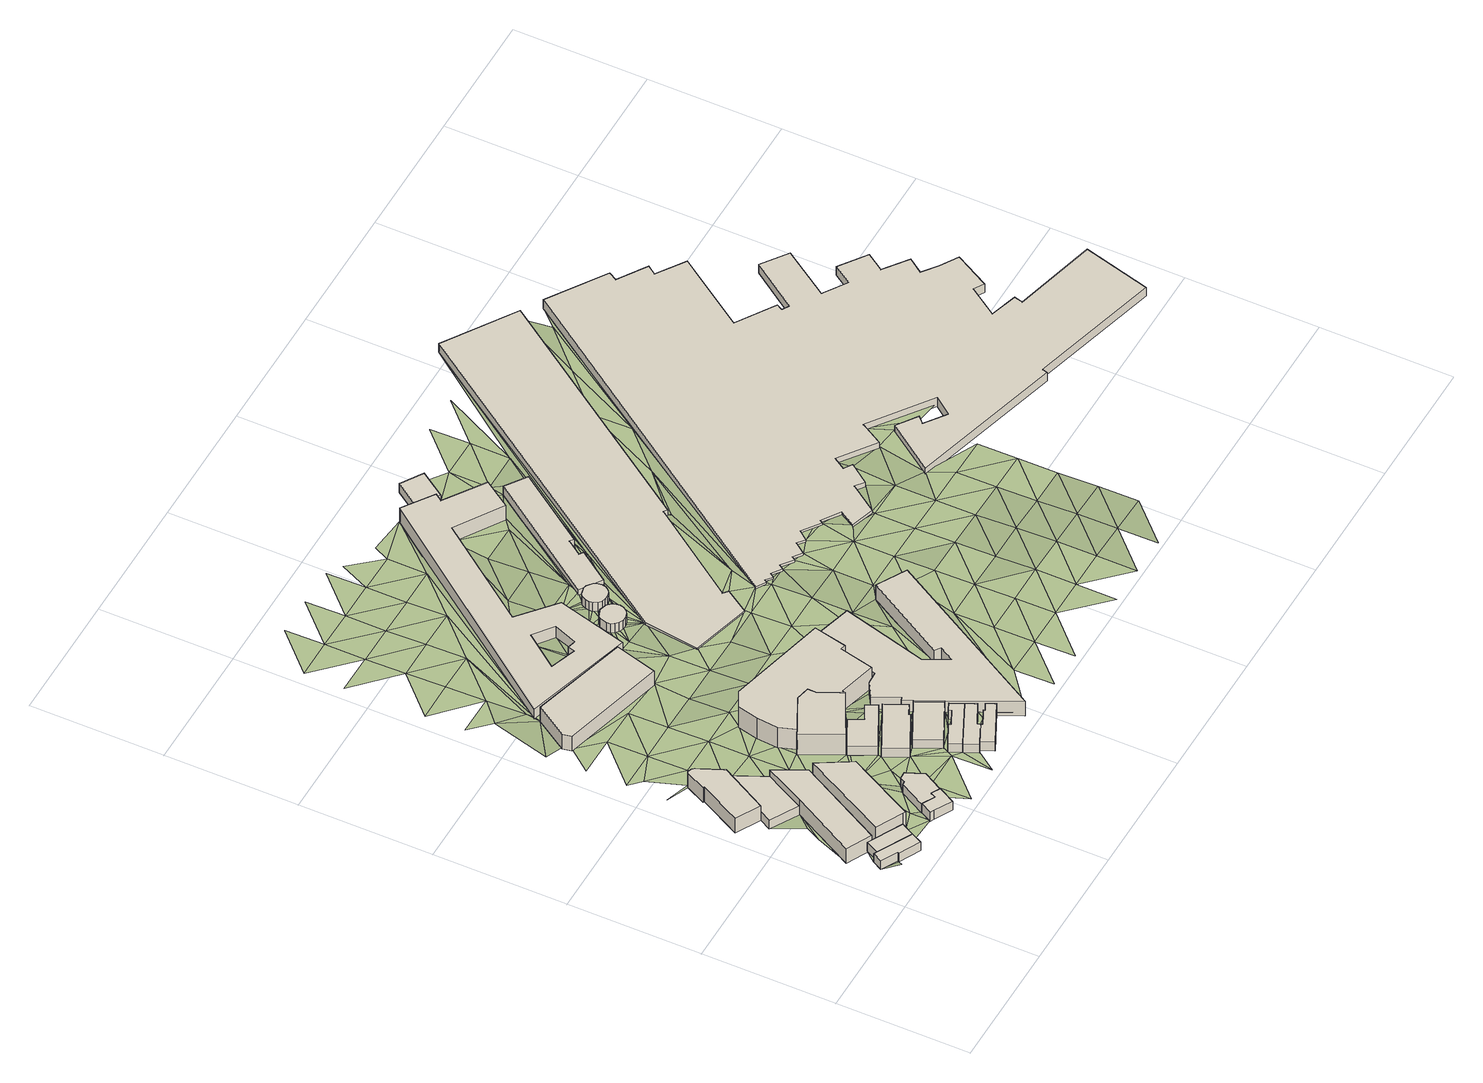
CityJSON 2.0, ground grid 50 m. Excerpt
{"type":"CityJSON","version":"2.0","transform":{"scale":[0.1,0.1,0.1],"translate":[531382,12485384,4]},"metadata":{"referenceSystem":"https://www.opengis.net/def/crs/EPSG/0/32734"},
"CityObjects":{
"building1":{"type":"Building","attributes":{"address":"12 Kingsley Road Salt River Cape Town","building":"house","building:levels":1,"building_height":4.1,"plus_code":"4FRW3F97+QWM","ground_height":10.35,"roof_height":14.45},"geometry":[{"type":"Solid","lod":"1","boundaries":[[[[0,1,2,3]],[[1,4,5,2]],[[4,6,7,5]],[[6,8,9,7]],[[8,10,11,9]],[[10,12,13,11]],[[12,0,3,13]],[[3,2,5,7,9,11,13]],[[12,10,8,6,4,1,0]]]]}]},
"building2":{"type":"Building","attributes":{"address":"10 Kingsley Road Salt River Cape Town","building":"house","building:levels":1,"building_height":4.1,"plus_code":"4FRW3F97+QWX","ground_height":10.35,"roof_height":14.45},"geometry":[{"type":"Solid","lod":"1","boundaries":[[[[1,14,15,2]],[[14,16,17,15]],[[16,18,19,17]],[[18,4,5,19]],[[4,1,2,5]],[[2,15,17,19,5]],[[4,18,16,14,1]]]]}]},
"building3":{"type":"Building","attributes":{"address":"South African National Zakáh Fund 381 Lower Main Road Salt River Cape Town","building":"office","building:levels":2,"building_height":6.9,"plus_code":"4FRW3F97+VWH","ground_height":9.27,"roof_height":16.17},"geometry":[{"type":"Solid","lod":"1","boundaries":[[[[20,21,22,23]],[[21,24,25,22]],[[24,26,27,25]],[[26,28,29,27]],[[28,20,23,29]],[[23,22,25,27,29]],[[28,26,24,21,20]]]]}]},
"building4":{"type":"Building","attributes":{"building":"retail","building:levels":2,"building_height":6.9,"plus_code":"4FRW3F97+XWV","ground_height":8.91,"roof_height":15.81},"geometry":[{"type":"Solid","lod":"1","boundaries":[[[[30,31,32,33]],[[31,34,35,32]],[[34,36,37,35]],[[36,38,39,37]],[[38,40,41,39]],[[40,42,43,41]],[[42,44,45,43]],[[44,46,47,45]],[[46,30,33,47]],[[33,32,35,37,39,41,43,45,47]],[[46,44,42,40,38,36,34,31,30]]]]}]},
"building5":{"type":"Building","attributes":{"building":"retail","building:levels":1,"building_height":4.1,"plus_code":"4FRW3F97+XW9","ground_height":8.99,"roof_height":13.09},"geometry":[{"type":"Solid","lod":"1","boundaries":[[[[48,49,50,51]],[[49,52,53,50]],[[52,54,55,53]],[[54,56,57,55]],[[56,48,51,57]],[[51,50,53,55,57]],[[56,54,52,49,48]]]]}]},
"building6":{"type":"Building","attributes":{"address":"The Baobab Student Accomodation 377 Lower Main Road Salt River Cape Town","building":"residential","building:levels":3,"rooms":"42","residential":"student","operator":"The Baobab Student Accomodation","building_height":9.7,"plus_code":"4FRW3F97+RXW","ground_height":9.67,"roof_height":19.37},"geometry":[{"type":"Solid","lod":"1","boundaries":[[[[58,59,60,61]],[[59,62,63,60]],[[62,64,65,63]],[[64,66,67,65]],[[66,58,61,67]],[[61,60,63,65,67]],[[66,64,62,59,58]]]]}]},
"building7":{"type":"Building","attributes":{"address":"3 Kingsley Road Salt River Cape Town","building":"house","building:levels":1,"building_height":4.1,"plus_code":"4FRW3F98+Q2G","ground_height":10.09,"roof_height":14.19},"geometry":[{"type":"Solid","lod":"1","boundaries":[[[[68,69,70,71]],[[69,72,73,70]],[[72,74,75,73]],[[74,76,77,75]],[[76,78,79,77]],[[78,80,81,79]],[[80,68,71,81]],[[71,70,73,75,77,79,81]],[[80,78,76,74,72,69,68]]]]}]},
"building8":{"type":"Building","attributes":{"address":"375 Lower Main Road Salt River Cape Town","building":"retail","building:levels":1,"building_height":4.1,"plus_code":"4FRW3F98+Q3R","ground_height":9.74,"roof_height":13.84},"geometry":[{"type":"Solid","lod":"1","boundaries":[[[[82,83,84,85]],[[83,86,87,84]],[[86,88,89,87]],[[88,90,91,89]],[[90,92,93,91]],[[92,94,95,93]],[[94,96,97,95]],[[96,98,99,97]],[[98,82,85,99]],[[85,84,87,89,91,93,95,97,99]],[[98,96,94,92,90,88,86,83,82]]]]}]},
"building9":{"type":"Building","attributes":{"address":"266 Lower Main Road Salt River Cape Town","building":"commercial","building:levels":3,"building_height":9.7,"plus_code":"4FRW3F98+X42","ground_height":8.87,"roof_height":18.57},"geometry":[{"type":"Solid","lod":"1","boundaries":[[[[100,101,102,103]],[[101,104,105,102]],[[104,106,107,105]],[[106,108,109,107]],[[108,110,111,109]],[[110,112,113,111]],[[112,100,103,113]],[[103,102,105,107,109,111,113]],[[112,110,108,106,104,101,100]]]]}]},
"building10":{"type":"Building","attributes":{"address":"The Palace 1-3 Malta Road Salt River Cape Town","building":"cinema","building:levels":2,"building:use":"commercial","building_height":6.9,"plus_code":"4FRW3FC8+627","ground_height":7.22,"roof_height":14.12},"geometry":[{"type":"Solid","lod":"1","boundaries":[[[[114,115,116,117]],[[115,118,119,116]],[[118,120,121,119]],[[120,122,123,121]],[[122,114,117,123]],[[117,116,119,121,123]],[[122,120,118,115,114]]]]}]},
"building11":{"type":"Building","attributes":{"address":"262 Lower Main Road Salt River Cape Town","building":"retail","building:levels":1,"building_height":4.1,"plus_code":"4FRW3F98+V4M","ground_height":9.55,"roof_height":13.65},"geometry":[{"type":"Solid","lod":"1","boundaries":[[[[124,125,126,127]],[[125,128,129,126]],[[128,130,131,129]],[[130,132,133,131]],[[132,134,135,133]],[[134,124,127,135]],[[127,126,129,131,133,135]],[[134,132,130,128,125,124]]]]}]},
"building12":{"type":"Building","attributes":{"address":"260 Lower Main Road Salt River Cape Town","building":"retail","building:levels":1,"building_height":4.1,"plus_code":"4FRW3F98+V4H","ground_height":9.74,"roof_height":13.84},"geometry":[{"type":"Solid","lod":"1","boundaries":[[[[136,137,138,139]],[[137,140,141,138]],[[140,142,143,141]],[[142,144,145,143]],[[144,146,147,145]],[[146,136,139,147]],[[139,138,141,143,145,147]],[[146,144,142,140,137,136]]]]}]},
"building13":{"type":"Building","attributes":{"address":"258 Lower Main Road Salt River Cape Town","building":"retail","building:levels":1,"building_height":4.1,"plus_code":"4FRW3F98+R5P","ground_height":9.83,"roof_height":13.93},"geometry":[{"type":"Solid","lod":"1","boundaries":[[[[148,149,150,151]],[[149,152,153,150]],[[152,154,155,153]],[[154,148,151,155]],[[151,150,153,155]],[[154,152,149,148]]]]}]},
"building14":{"type":"Building","attributes":{"address":"Lower Main Road Salt River Cape Town","building":"retail","building:levels":1,"building_height":4.1,"plus_code":"4FRW3F98+R54","ground_height":9.94,"roof_height":14.04},"geometry":[{"type":"Solid","lod":"1","boundaries":[[[[156,157,158,159]],[[157,160,161,158]],[[160,162,163,161]],[[162,164,165,163]],[[164,166,167,165]],[[166,168,169,167]],[[168,170,171,169]],[[170,156,159,171]],[[159,158,161,163,165,167,169,171]],[[170,168,166,164,162,160,157,156]]]]}]},
"building15":{"type":"Building","attributes":{"address":"Lower Main Road Salt River Cape Town","building":"retail","building:levels":1,"building_height":4.1,"plus_code":"4FRW3F98+Q5X","ground_height":10.04,"roof_height":14.14},"geometry":[{"type":"Solid","lod":"1","boundaries":[[[[172,173,174,175]],[[173,176,177,174]],[[176,178,179,177]],[[178,180,181,179]],[[180,182,183,181]],[[182,184,185,183]],[[184,172,175,185]],[[175,174,177,179,181,183,185]],[[184,182,180,178,176,173,172]]]]}]},
"building16":{"type":"Building","attributes":{"address":"Lower Main Road Salt River Cape Town","building":"retail","building:levels":1,"building_height":4.1,"plus_code":"4FRW3F98+Q6C","ground_height":10.04,"roof_height":14.14},"geometry":[{"type":"Solid","lod":"1","boundaries":[[[[186,187,188,189]],[[187,190,191,188]],[[190,192,193,191]],[[192,194,195,193]],[[194,196,197,195]],[[196,180,181,197]],[[180,178,179,181]],[[178,186,189,179]],[[189,188,191,193,195,197,181,179]],[[178,180,196,194,192,190,187,186]]]]}]},
"building17":{"type":"Building","attributes":{"address":"Malta House 3 Malta Road 7925 Salt River","building":"commercial","building:levels":3,"building_height":9.7,"plus_code":"4FRW3FC8+252","ground_height":8.5,"roof_height":18.2},"geometry":[{"type":"Solid","lod":"1","boundaries":[[[[198,199,200,201]],[[199,202,203,200]],[[202,204,205,203]],[[204,206,207,205]],[[206,208,209,207]],[[208,210,211,209]],[[210,212,213,211]],[[212,214,215,213]],[[214,216,217,215]],[[216,218,219,217]],[[218,220,221,219]],[[220,222,223,221]],[[222,224,225,223]],[[224,198,201,225]],[[201,200,203,205,207,209,211,213,215,217,219,221,223,225]],[[224,222,220,218,216,214,212,210,208,206,204,202,199,198]]]]}]},
"building18":{"type":"Building","attributes":{"address":"4 Malta Road Salt River Cape Town","building":"industrial","building:levels":2,"building_height":6.9,"plus_code":"4FRW3F98+V6Q","ground_height":7.58,"roof_height":14.48},"geometry":[{"type":"Solid","lod":"1","boundaries":[[[[226,227,228,229]],[[227,230,231,228]],[[230,232,233,231]],[[232,234,235,233]],[[234,236,237,235]],[[236,238,239,237]],[[238,240,241,239]],[[240,242,243,241]],[[242,244,245,243]],[[244,246,247,245]],[[246,248,249,247]],[[248,250,251,249]],[[250,252,253,251]],[[252,254,255,253]],[[254,256,257,255]],[[256,258,259,257]],[[258,226,229,259]],[[229,228,231,233,235,237,239,241,243,245,247,249,251,253,255,257,259]],[[258,256,254,252,250,248,246,244,242,240,238,236,234,232,230,227,226]]]]}]},
"building19":{"type":"Building","attributes":{"building":"storage_tank","building:levels":1,"building_height":4.1,"plus_code":"4FRW3FC8+754","ground_height":7.03,"roof_height":11.13},"geometry":[{"type":"Solid","lod":"1","boundaries":[[[[260,261,262,263]],[[261,264,265,262]],[[264,266,267,265]],[[266,268,269,267]],[[268,270,271,269]],[[270,272,273,271]],[[272,274,275,273]],[[274,276,277,275]],[[276,278,279,277]],[[278,280,281,279]],[[280,282,283,281]],[[282,284,285,283]],[[284,286,287,285]],[[286,288,289,287]],[[288,290,291,289]],[[290,260,263,291]],[[263,262,265,267,269,271,273,275,277,279,281,283,285,287,289,291]],[[290,288,286,284,282,280,278,276,274,272,270,268,266,264,261,260]]]]}]},
"building20":{"type":"Building","attributes":{"address":"6 Spencer Road Salt River Cape Town","building":"commercial","building:levels":2,"building_height":6.9,"plus_code":"4FRW3FC8+C47","ground_height":4.12,"roof_height":11.02},"geometry":[{"type":"Solid","lod":"1","boundaries":[[[[292,293,294,295]],[[293,296,297,294]],[[296,298,299,297]],[[298,300,301,299]],[[300,302,303,301]],[[302,304,305,303]],[[304,306,307,305]],[[306,308,309,307]],[[308,310,311,309]],[[310,292,295,311]],[[312,313,314,315]],[[313,316,317,314]],[[316,318,319,317]],[[318,320,321,319]],[[320,322,323,321]],[[322,312,315,323]],[[295,294,297,299,301,303,305,307,309,311],[315,314,317,319,321,323]],[[310,308,306,304,302,300,298,296,293,292],[322,320,318,316,313,312]]]]}]},
"building21":{"type":"Building","attributes":{"building":"storage_tank","building:levels":1,"building_height":4.1,"plus_code":"4FRW3FC8+76R","ground_height":6.61,"roof_height":10.71},"geometry":[{"type":"Solid","lod":"1","boundaries":[[[[324,325,326,327]],[[325,328,329,326]],[[328,330,331,329]],[[330,332,333,331]],[[332,334,335,333]],[[334,336,337,335]],[[336,338,339,337]],[[338,340,341,339]],[[340,342,343,341]],[[342,344,345,343]],[[344,346,347,345]],[[346,348,349,347]],[[348,350,351,349]],[[350,352,353,351]],[[352,354,355,353]],[[354,356,357,355]],[[356,324,327,357]],[[327,326,329,331,333,335,337,339,341,343,345,347,349,351,353,355,357]],[[356,354,352,350,348,346,344,342,340,338,336,334,332,330,328,325,324]]]]}]},
"building22":{"type":"Building","attributes":{"building":"industrial","building:levels":1,"building_height":4.1,"plus_code":"4FRW3FC8+C83","ground_height":4.12,"roof_height":8.22},"geometry":[{"type":"Solid","lod":"1","boundaries":[[[[358,359,360,361]],[[359,362,363,360]],[[362,364,365,363]],[[364,366,367,365]],[[366,368,369,367]],[[368,370,371,369]],[[370,372,373,371]],[[372,358,361,373]],[[361,360,363,365,367,369,371,373]],[[372,370,368,366,364,362,359,358]]]]}]},
"building23":{"type":"Building","attributes":{"address":"12 Spencer Road Salt River Cape Town","building":"commercial","building:levels":1,"building_height":4.1,"plus_code":"4FRW3FC8+H79","ground_height":3.91,"roof_height":8.01},"geometry":[{"type":"Solid","lod":"1","boundaries":[[[[374,375,376,377]],[[375,378,379,376]],[[378,380,381,379]],[[380,374,377,381]],[[377,376,379,381]],[[380,378,375,374]]]]}]},
"building24":{"type":"Building","attributes":{"building":"industrial","building:levels":1,"building_height":4.1,"plus_code":"4FRW3FC8+CFM","ground_height":3.47,"roof_height":7.57},"geometry":[{"type":"Solid","lod":"1","boundaries":[[[[382,383,384,385]],[[383,386,387,384]],[[386,388,389,387]],[[388,390,391,389]],[[390,392,393,391]],[[392,394,395,393]],[[394,396,397,395]],[[396,398,399,397]],[[398,382,385,399]],[[385,384,387,389,391,393,395,397,399]],[[398,396,394,392,390,388,386,383,382]]]]}]},
"building25":{"type":"Building","attributes":{"building":"industrial","building:levels":1,"building_height":4.1,"plus_code":"4FRW3FC8+6PR","ground_height":3.61,"roof_height":7.71},"geometry":[{"type":"Solid","lod":"1","boundaries":[[[[400,401,402,403]],[[401,404,405,402]],[[404,406,407,405]],[[406,408,409,407]],[[408,410,411,409]],[[410,412,413,411]],[[412,414,415,413]],[[414,416,417,415]],[[416,418,419,417]],[[418,420,421,419]],[[420,422,423,421]],[[422,424,425,423]],[[424,426,427,425]],[[426,428,429,427]],[[428,430,431,429]],[[430,432,433,431]],[[432,434,435,433]],[[434,436,437,435]],[[436,438,439,437]],[[438,440,441,439]],[[440,442,443,441]],[[442,444,445,443]],[[444,446,447,445]],[[446,448,449,447]],[[448,450,451,449]],[[450,452,453,451]],[[452,454,455,453]],[[454,456,457,455]],[[456,458,459,457]],[[458,460,461,459]],[[460,462,463,461]],[[462,464,465,463]],[[464,466,467,465]],[[466,468,469,467]],[[468,470,471,469]],[[470,472,473,471]],[[472,474,475,473]],[[474,476,477,475]],[[476,478,479,477]],[[478,480,481,479]],[[480,482,483,481]],[[482,484,485,483]],[[484,486,487,485]],[[486,488,489,487]],[[488,490,491,489]],[[490,492,493,491]],[[492,494,495,493]],[[494,496,497,495]],[[496,498,499,497]],[[498,500,501,499]],[[500,502,503,501]],[[502,504,505,503]],[[504,506,507,505]],[[506,508,509,507]],[[508,510,511,509]],[[510,512,513,511]],[[512,514,515,513]],[[514,516,517,515]],[[516,518,519,517]],[[518,520,521,519]],[[520,400,403,521]],[[403,402,405,407,409,411,413,415,417,419,421,423,425,427,429,431,433,435,437,439,441,443,445,447,449,451,453,455,457,459,461,463,465,467,469,471,473,475,477,479,481,483,485,487,489,491,493,495,497,499,501,503,505,507,509,511,513,515,517,519,521]],[[520,518,516,514,512,510,508,506,504,502,500,498,496,494,492,490,488,486,484,482,480,478,476,474,472,470,468,466,464,462,460,458,456,454,452,450,448,446,444,442,440,438,436,434,432,430,428,426,424,422,420,418,416,414,412,410,408,406,404,401,400]]]]}]},
"terrain1":{"type":"TINRelief","geometry":[{"type":"CompositeSurface","lod":"1","boundaries":[[[8,522,12]],[[12,10,8]],[[18,6,4]],[[523,18,524]],[[16,524,18]],[[525,526,523]],[[525,527,526]],[[525,528,527]],[[1,529,14]],[[16,66,524]],[[1,530,529]],[[530,531,529]],[[532,533,534]],[[535,524,66]],[[536,531,530]],[[529,531,64]],[[537,538,532]],[[539,538,540]],[[541,537,532]],[[531,536,542]],[[537,541,543]],[[537,543,49]],[[537,540,538]],[[531,542,64]],[[539,540,544]],[[545,49,20]],[[535,546,20]],[[544,547,548]],[[535,66,546]],[[549,88,542]],[[550,537,49]],[[542,88,64]],[[551,69,552]],[[546,545,20]],[[122,553,554]],[[551,555,69]],[[540,537,550]],[[550,49,545]],[[546,66,556]],[[88,557,64]],[[66,64,125]],[[86,557,88]],[[553,122,558]],[[125,556,66]],[[552,559,551]],[[546,560,545]],[[136,64,557]],[[86,555,561]],[[544,562,547]],[[546,556,560]],[[540,562,544]],[[563,125,64]],[[555,551,559]],[[540,550,564]],[[557,86,561]],[[565,563,64]],[[136,565,64]],[[566,567,558]],[[568,558,122]],[[560,569,545]],[[540,564,562]],[[570,556,125]],[[560,556,571]],[[550,545,572]],[[561,136,557]],[[573,568,122]],[[559,561,555]],[[125,563,565]],[[558,568,566]],[[572,545,569]],[[574,575,566]],[[570,125,576]],[[550,577,564]],[[578,173,559]],[[561,559,579]],[[580,547,562]],[[581,173,578]],[[577,550,572]],[[582,152,561]],[[579,582,561]],[[575,574,583]],[[561,152,584]],[[173,579,559]],[[146,565,136]],[[573,585,568]],[[122,586,573]],[[587,561,584]],[[568,585,566]],[[582,579,588]],[[580,562,564]],[[589,564,577]],[[590,570,576]],[[572,591,577]],[[592,583,593]],[[585,574,566]],[[594,584,152]],[[564,589,580]],[[595,565,146]],[[596,576,597]],[[585,583,574]],[[593,598,599]],[[588,600,582]],[[576,596,590]],[[594,587,584]],[[601,588,602]],[[591,603,577]],[[577,603,589]],[[604,599,598]],[[605,587,606]],[[607,608,609]],[[609,610,607]],[[588,601,162]],[[611,593,583]],[[590,596,612]],[[613,590,612]],[[596,595,612]],[[600,588,162]],[[146,612,595]],[[594,606,587]],[[611,583,585]],[[606,614,146]],[[573,586,615]],[[573,616,585]],[[607,617,608]],[[612,146,618]],[[614,618,146]],[[606,594,614]],[[589,619,580]],[[162,160,600]],[[620,613,612]],[[598,593,621]],[[619,589,603]],[[607,622,190]],[[160,623,600]],[[617,607,190]],[[623,190,600]],[[593,611,621]],[[617,190,623]],[[624,625,626]],[[627,613,620]],[[628,600,190]],[[625,624,629]],[[628,190,187]],[[628,187,630]],[[580,631,586]],[[198,603,591]],[[580,619,631]],[[632,624,626]],[[621,633,598]],[[632,629,624]],[[585,616,611]],[[634,627,620]],[[635,619,603]],[[636,598,633]],[[631,615,586]],[[637,632,638]],[[632,637,629]],[[611,616,621]],[[616,573,639]],[[627,634,640]],[[631,619,641]],[[615,631,642]],[[640,643,627]],[[198,635,603]],[[644,633,621]],[[619,645,641]],[[645,619,635]],[[615,642,646]],[[621,616,644]],[[647,615,648]],[[615,646,648]],[[649,615,647]],[[642,631,650]],[[650,631,641]],[[651,646,642]],[[651,642,652]],[[649,653,615]],[[647,654,649]],[[644,655,633]],[[650,652,642]],[[656,657,658]],[[659,649,654]],[[660,653,661]],[[649,659,662]],[[658,657,663]],[[664,660,661]],[[650,665,652]],[[633,655,666]],[[667,635,198]],[[573,668,639]],[[650,669,665]],[[670,649,662]],[[645,635,671]],[[653,649,672]],[[645,673,641]],[[669,650,674]],[[649,670,672]],[[675,676,628]],[[616,639,644]],[[650,677,674]],[[678,656,658]],[[679,662,278]],[[679,670,662]],[[675,680,681]],[[672,682,653]],[[635,667,671]],[[278,683,679]],[[682,684,653]],[[685,278,276]],[[655,644,639]],[[686,677,650]],[[683,278,685]],[[336,653,684]],[[276,274,687]],[[661,653,688]],[[272,677,686]],[[667,198,689]],[[276,687,685]],[[686,274,272]],[[689,656,678]],[[690,653,336]],[[645,671,673]],[[274,686,687]],[[664,661,691]],[[660,664,692]],[[687,686,693]],[[688,653,690]],[[686,650,694]],[[334,690,336]],[[695,693,686]],[[655,696,697]],[[690,334,332]],[[639,696,655]],[[691,661,688]],[[675,681,698]],[[332,699,690]],[[248,678,658]],[[695,686,694]],[[676,700,628]],[[701,695,694]],[[702,667,689]],[[699,694,690]],[[676,675,698]],[[694,703,701]],[[678,704,689]],[[703,694,705]],[[699,705,694]],[[706,671,667]],[[707,664,691]],[[650,708,694]],[[671,402,673]],[[702,689,704]],[[709,681,710]],[[667,702,706]],[[704,678,248]],[[692,664,707]],[[673,402,711]],[[671,706,402]],[[668,696,639]],[[712,698,681]],[[711,713,714]],[[691,688,715]],[[716,696,668]],[[711,402,713]],[[704,248,717]],[[694,708,718]],[[702,704,719]],[[706,405,402]],[[681,709,712]],[[715,707,691]],[[698,720,676]],[[690,359,688]],[[702,721,706]],[[405,706,409]],[[409,407,405]],[[719,704,717]],[[721,409,706]],[[698,712,720]],[[707,715,692]],[[722,718,723]],[[721,702,719]],[[718,708,723]],[[717,248,700]],[[411,409,721]],[[722,723,724]],[[688,725,715]],[[676,726,700]],[[727,714,713]],[[726,676,720]],[[721,728,729]],[[719,728,721]],[[692,715,725]],[[712,709,730]],[[359,725,688]],[[709,731,732]],[[700,733,717]],[[734,728,719]],[[719,717,735]],[[712,730,720]],[[736,737,668]],[[709,732,730]],[[734,738,728]],[[700,726,733]],[[723,708,739]],[[740,713,402]],[[735,717,733]],[[734,719,735]],[[737,736,741]],[[736,742,741]],[[726,720,743]],[[727,713,744]],[[745,734,746]],[[730,747,720]],[[304,741,742]],[[734,735,746]],[[733,726,743]],[[650,392,708]],[[743,720,747]],[[359,304,725]],[[748,730,732]],[[749,732,750]],[[751,746,752]],[[746,735,753]],[[713,740,744]],[[735,733,754]],[[741,304,755]],[[739,708,756]],[[727,744,757]],[[752,746,753]],[[758,741,755]],[[759,304,359]],[[733,743,754]],[[732,749,748]],[[753,751,752]],[[760,753,735]],[[761,747,730]],[[759,755,304]],[[739,759,359]],[[762,760,735]],[[762,735,754]],[[730,748,761]],[[753,760,763]],[[764,753,763]],[[765,743,747]],[[757,744,740]],[[749,750,766]],[[739,756,759]],[[402,767,740]],[[743,765,754]],[[768,760,762]],[[765,747,761]],[[755,759,769]],[[748,749,770]],[[771,762,754]],[[759,756,769]],[[754,765,771]],[[749,766,770]],[[761,748,772]],[[762,773,768]],[[756,708,392]],[[755,769,774]],[[775,768,776]],[[762,771,773]],[[748,770,772]],[[740,777,757]],[[765,761,778]],[[768,773,776]],[[779,766,780]],[[771,765,778]],[[778,761,772]],[[756,781,769]],[[782,770,766]],[[783,773,771]],[[776,773,784]],[[778,785,771]],[[766,779,782]],[[783,771,785]],[[786,772,770]],[[787,788,784]],[[767,402,789]],[[767,777,740]],[[790,784,773]],[[770,782,786]],[[773,783,790]],[[791,778,772]],[[790,787,784]],[[778,791,785]],[[791,772,786]],[[792,783,785]],[[757,777,793]],[[790,783,794]],[[785,791,792]],[[777,767,795]],[[790,794,796]],[[794,797,796]],[[798,796,797]],[[795,767,799]],[[793,777,795]],[[789,799,767]],[[799,793,795]]]}]}
},
"vertices":[
[197,42,72],[218,84,72],[218,84,113],[197,42,113],[90,151,72],[90,151,113],[79,156,72],[79,156,113],[60,120,72],[60,120,113],[120,89,72],[120,89,113],[117,84,72],[117,84,113],
[244,133,72],[244,133,113],[146,184,72],[146,184,113],[115,200,72],[115,200,113],
[250,631,61],[172,482,61],[172,482,130],[250,631,130],[42,239,61],[42,239,130],[135,193,61],[135,193,130],[309,516,61],[309,516,130],
[188,761,57],[146,856,57],[146,856,126],[188,761,126],[139,865,57],[139,865,126],[123,870,57],[123,870,126],[116,865,57],[116,865,126],[78,791,57],[78,791,126],[84,789,57],[84,789,126],[2,632,57],[2,632,126],[92,584,57],[92,584,126],
[250,631,58],[188,761,58],[188,761,99],[250,631,99],[92,584,58],[92,584,99],[68,540,58],[68,540,99],[172,482,58],[172,482,99],
[146,184,65],[244,133,65],[244,133,162],[146,184,162],[254,128,65],[254,128,162],[387,381,65],[387,381,162],[316,505,65],[316,505,162],
[414,35,69],[448,99,69],[448,99,110],[414,35,110],[417,116,69],[417,116,110],[407,96,69],[407,96,110],[358,122,69],[358,122,110],[334,78,69],[334,78,110],[348,71,69],[348,71,110],
[448,99,66],[490,174,66],[490,174,107],[448,99,107],[461,240,66],[461,240,107],[435,239,66],[435,239,107],[425,220,66],[425,220,107],[410,219,66],[410,219,107],[358,122,66],[358,122,107],[407,96,66],[407,96,107],[417,116,66],[417,116,107],
[659,561,57],[617,645,57],[617,645,154],[659,561,154],[617,679,57],[617,679,154],[566,690,57],[566,690,154],[440,627,57],[440,627,154],[415,615,57],[415,615,154],[489,472,57],[489,472,154],
[98,1325,41],[106,1291,41],[106,1291,110],[98,1325,110],[497,1187,41],[497,1187,110],[541,1346,41],[541,1346,110],[177,1447,41],[177,1447,110],
[595,521,64],[483,464,64],[483,464,105],[595,521,105],[530,371,64],[530,371,105],[701,458,64],[701,458,105],[680,499,64],[680,499,105],[622,469,64],[622,469,105],
[527,358,66],[570,273,66],[570,273,107],[527,358,107],[709,342,66],[709,342,107],[707,349,66],[707,349,107],[748,369,66],[748,369,107],[709,448,66],[709,448,107],
[811,269,67],[765,362,67],[765,362,108],[811,269,108],[608,285,67],[608,285,108],[654,192,67],[654,192,108],
[665,127,68],[834,206,68],[834,206,109],[665,127,109],[811,254,68],[811,254,109],[780,240,68],[780,240,109],[785,229,68],[785,229,109],[729,203,68],[729,203,109],[725,211,68],[725,211,109],[644,172,68],[644,172,109],
[834,206,69],[665,127,69],[665,127,110],[834,206,110],[689,76,69],[689,76,110],[698,80,69],[698,80,110],[773,116,69],[773,116,110],[770,126,69],[770,126,110],[852,167,69],[852,167,110],
[721,34,69],[881,111,69],[881,111,110],[721,34,110],[865,146,69],[865,146,110],[837,132,69],[837,132,110],[834,137,69],[834,137,110],[776,109,69],[776,109,110],
[883,787,53],[507,879,53],[507,879,150],[883,787,150],[443,845,53],[443,845,150],[425,769,53],[425,769,150],[418,690,53],[418,690,150],[440,627,53],[440,627,150],[566,690,53],[566,690,150],[617,679,53],[617,679,150],[617,645,53],[617,645,150],[659,561,53],[659,561,150],[666,574,53],[666,574,150],[806,537,53],[806,537,150],[836,666,53],[836,666,150],[855,662,53],[855,662,150],
[883,787,44],[855,662,44],[855,662,113],[883,787,113],[818,532,44],[818,532,113],[772,530,44],[772,530,113],[714,494,44],[714,494,113],[760,402,44],[760,402,113],[748,398,44],[748,398,113],[765,362,44],[765,362,113],[811,269,44],[811,269,113],[931,31,44],[931,31,113],[1290,655,44],[1290,655,113],[1182,716,44],[1182,716,113],[1002,405,44],[1002,405,113],[1023,391,44],[1023,391,113],[992,335,44],[992,335,113],[946,424,44],[946,424,113],[1033,746,44],[1033,746,113],
[668,1405,39],[683,1398,39],[683,1398,80],[668,1405,80],[699,1397,39],[699,1397,80],[714,1402,39],[714,1402,80],[727,1411,39],[727,1411,80],[737,1424,39],[737,1424,80],[741,1440,39],[741,1440,80],[739,1456,39],[739,1456,80],[732,1470,39],[732,1470,80],[721,1481,39],[721,1481,80],[692,1490,39],[692,1490,80],[666,1480,39],[666,1480,80],[656,1470,39],[656,1470,80],[648,1444,39],[648,1444,80],[649,1430,39],[649,1430,80],[657,1416,39],[657,1416,80],
[186,1474,9],[594,1355,9],[594,1355,78],[186,1474,78],[665,1619,9],[665,1619,78],[531,1733,9],[531,1733,78],[804,2099,9],[804,2099,78],[978,1987,9],[978,1987,78],[1046,2088,9],[1046,2088,78],[900,2188,9],[900,2188,78],[919,2216,9],[919,2216,78],[808,2293,9],[808,2293,78],[484,1641,9],[558,1585,9],[558,1585,78],[484,1641,78],[524,1497,9],[524,1497,78],[493,1505,9],[493,1505,78],[486,1479,9],[486,1479,78],[389,1513,9],[389,1513,78],
[799,1524,34],[802,1539,34],[802,1539,75],[799,1524,75],[800,1555,34],[800,1555,75],[794,1567,34],[794,1567,75],[774,1583,34],[774,1583,75],[761,1586,34],[761,1586,75],[735,1580,34],[735,1580,75],[723,1571,34],[723,1571,75],[715,1557,34],[715,1557,75],[712,1542,34],[712,1542,75],[714,1527,34],[714,1527,75],[722,1514,34],[722,1514,75],[733,1503,34],[733,1503,75],[748,1498,34],[748,1498,75],[763,1497,34],[763,1497,75],[778,1502,34],[778,1502,75],[790,1511,34],[790,1511,75],
[1154,1993,9],[1077,2047,9],[1077,2047,50],[1154,1993,50],[766,1608,9],[766,1608,50],[844,1554,9],[844,1554,50],[928,1672,9],[928,1672,50],[913,1682,9],[913,1682,50],[952,1737,9],[952,1737,50],[966,1727,9],[966,1727,50],
[867,2267,7],[948,2214,7],[948,2214,48],[867,2267,48],[1012,2308,7],[1012,2308,48],[932,2359,7],[932,2359,48],
[993,1165,3],[976,1180,3],[976,1180,44],[993,1165,44],[1220,1525,3],[1220,1525,44],[1233,1516,3],[1233,1516,44],[1827,2370,3],[1827,2370,44],[1569,2539,3],[1569,2539,44],[739,1346,3],[739,1346,44],[711,1138,3],[711,1138,44],[936,1077,3],[936,1077,44],
[1905,2324,4],[1050,1094,4],[1050,1094,45],[1905,2324,45],[1085,1073,4],[1085,1073,45],[1093,1083,4],[1093,1083,45],[1116,1064,4],[1116,1064,45],[1128,1078,4],[1128,1078,45],[1164,1053,4],[1164,1053,45],[1176,1070,4],[1176,1070,45],[1220,1036,4],[1220,1036,45],[1229,1050,4],[1229,1050,45],[1260,1026,4],[1260,1026,45],[1292,1068,4],[1292,1068,45],[1319,1046,4],[1319,1046,45],[1347,1082,4],[1347,1082,45],[1413,1034,4],[1413,1034,45],[1420,1045,4],[1420,1045,45],[1488,999,4],[1488,999,45],[1451,939,4],[1451,939,45],[1540,913,4],[1540,913,45],[1612,1016,4],[1612,1016,45],[1644,992,4],[1644,992,45],[1699,1067,4],[1699,1067,45],[1668,1087,4],[1668,1087,45],[1696,1131,4],[1696,1131,45],[1829,1035,4],[1829,1035,45],[1878,1119,4],[1878,1119,45],[2099,959,4],[2099,959,45],[2048,892,4],[2048,892,45],[1972,948,4],[1972,948,45],[1996,973,4],[1996,973,45],[1922,1026,4],[1922,1026,45],[1791,845,4],[1791,845,45],[2369,687,4],[2369,687,45],[2374,707,4],[2374,707,45],[2866,575,4],[2866,575,45],[2934,829,4],[2934,829,45],[2620,909,4],[2620,909,45],[2628,942,4],[2628,942,45],[2526,973,4],[2526,973,45],[2599,1081,4],[2599,1081,45],[2636,1058,4],[2636,1058,45],[2709,1190,4],[2709,1190,45],[2645,1229,4],[2645,1229,45],[2587,1273,4],[2587,1273,45],[2627,1328,4],[2627,1328,45],[2539,1394,4],[2539,1394,45],[2583,1460,4],[2583,1460,45],[2484,1531,4],[2484,1531,45],[2438,1462,4],[2438,1462,45],[2351,1519,4],[2351,1519,45],[2470,1696,4],[2470,1696,45],[2376,1764,4],[2376,1764,45],[2251,1586,4],[2251,1586,45],[2225,1602,4],[2225,1602,45],[2238,1624,4],[2238,1624,45],[2098,1715,4],[2098,1715,45],[2281,1981,4],[2281,1981,45],[2179,2051,4],[2179,2051,45],[2202,2084,4],[2202,2084,45],[2097,2153,4],[2097,2153,45],[2115,2185,4],[2115,2185,45],
[109,68,76],[42,239,67],[135,193,72],[172,482,66],[92,368,67],[122,425,66],[68,540,60],[254,128,72],[334,78,73],[335,152,70],[123,870,58],[34,902,57],[116,865,58],[309,516,65],[358,122,70],[185,902,58],[77,1010,55],[34,1052,55],[185,1052,54],[139,865,58],[410,219,69],[146,856,58],[185,1202,52],[335,752,58],[335,602,61],[106,1291,49],[34,1202,53],[425,220,69],[335,902,58],[485,152,69],[485,2,72],[34,1352,49],[98,1325,49],[490,174,69],[415,615,61],[485,302,66],[106,1579,35],[635,152,69],[418,690,58],[570,273,67],[335,1202,51],[485,452,64],[335,1052,53],[530,371,66],[185,1652,35],[34,1652,35],[185,1502,41],[425,769,58],[489,472,64],[440,627,61],[443,845,58],[186,1474,41],[185,1802,30],[34,1802,30],[595,521,66],[485,902,58],[635,2,71],[644,172,69],[497,1187,51],[689,76,71],[654,192,69],[185,1952,25],[635,302,67],[335,1802,28],[541,1346,49],[709,342,67],[725,211,70],[485,1052,51],[659,561,61],[507,879,58],[34,2102,21],[185,2102,19],[765,362,68],[701,458,66],[680,499,66],[622,469,66],[185,2252,19],[34,2252,21],[811,269,68],[785,229,70],[729,203,70],[635,902,57],[185,2402,15],[707,349,67],[748,369,68],[834,137,70],[770,126,70],[773,116,70],[776,109,70],[335,1952,23],[714,494,64],[666,574,61],[748,398,64],[594,1355,44],[485,1952,21],[852,167,70],[760,402,64],[635,1052,50],[772,530,58],[335,2102,18],[837,132,70],[834,206,70],[485,1502,40],[389,1513,40],[486,1479,40],[806,537,58],[931,31,70],[484,1641,33],[904,64,70],[635,1202,48],[493,1505,40],[335,2252,18],[818,532,58],[785,902,56],[335,2402,13],[558,1585,33],[524,1497,40],[635,2102,13],[855,662,58],[711,1138,46],[635,1352,44],[836,666,58],[485,2102,15],[785,1052,48],[657,1416,44],[648,1444,40],[649,1430,40],[635,1502,40],[739,1346,40],[668,1405,44],[683,1398,44],[665,1619,35],[656,1470,40],[485,2252,15],[946,424,60],[992,335,66],[1002,405,60],[666,1480,40],[531,1733,25],[635,1652,35],[692,1490,40],[1023,391,58],[635,1802,27],[699,1397,44],[485,2402,12],[935,902,53],[808,2293,13],[714,1402,40],[714,1527,39],[935,1052,47],[712,1542,39],[936,1077,47],[727,1411,40],[1085,152,64],[1236,452,51],[737,1424,40],[1085,602,56],[722,1514,39],[1085,2,67],[1236,152,58],[715,1557,39],[733,1503,39],[723,1571,39],[748,1498,39],[785,1502,39],[763,1497,39],[785,1652,34],[1033,746,51],[766,1608,34],[785,1802,26],[804,2099,13],[778,1502,39],[844,1554,39],[790,1511,39],[635,2252,13],[540,2366,12],[1236,302,56],[794,1567,39],[1290,655,47],[799,1524,39],[1085,902,51],[802,1539,39],[1085,752,51],[800,1555,39],[1085,1052,45],[785,1952,17],[935,1652,30],[1386,152,58],[1236,2,61],[993,1165,43],[1386,302,56],[1085,1202,40],[976,1180,43],[935,1952,16],[662,2308,13],[1236,752,44],[928,1672,30],[1236,902,44],[1386,452,51],[1164,1053,43],[913,1682,30],[966,1727,30],[952,1737,21],[978,1987,16],[1386,602,48],[1220,1525,25],[1220,1036,43],[1176,1070,43],[1536,302,55],[1536,2,56],[1536,152,56],[1386,752,44],[1260,1026,43],[1386,902,44],[919,2216,13],[867,2267,13],[1229,1050,43],[1154,1993,16],[1386,1652,20],[948,2214,13],[900,2188,13],[1536,602,42],[1236,1502,25],[1292,1068,43],[1319,1046,43],[1536,452,48],[1686,302,50],[1686,152,52],[1686,2,53],[1347,1082,43],[1386,1052,43],[1413,1034,43],[1536,752,39],[1085,2252,10],[1236,2102,10],[1233,1516,25],[1012,2308,9],[1085,2102,10],[1451,939,44],[1686,452,45],[1536,902,39],[1488,999,39],[1420,1045,43],[1686,602,36],[1836,152,45],[1536,1802,15],[1540,913,39],[1236,2252,10],[1836,302,43],[1686,752,33],[1836,452,36],[1686,902,33],[1236,2402,6],[1612,1016,32],[1644,992,32],[1536,1952,12],[1836,602,31],[1987,152,38],[1836,2,48],[1386,2402,5],[1987,302,36],[1791,845,28],[1699,1067,32],[1836,752,28],[1987,452,30],[1696,1131,29],[1668,1087,32],[1905,2324,9],[1829,1035,26],[1987,602,28],[1987,752,25],[1827,2370,4],[1922,1026,23],[1686,2102,10],[1878,1119,26],[1996,973,25],[2099,959,23],[1836,2252,9]
]}
